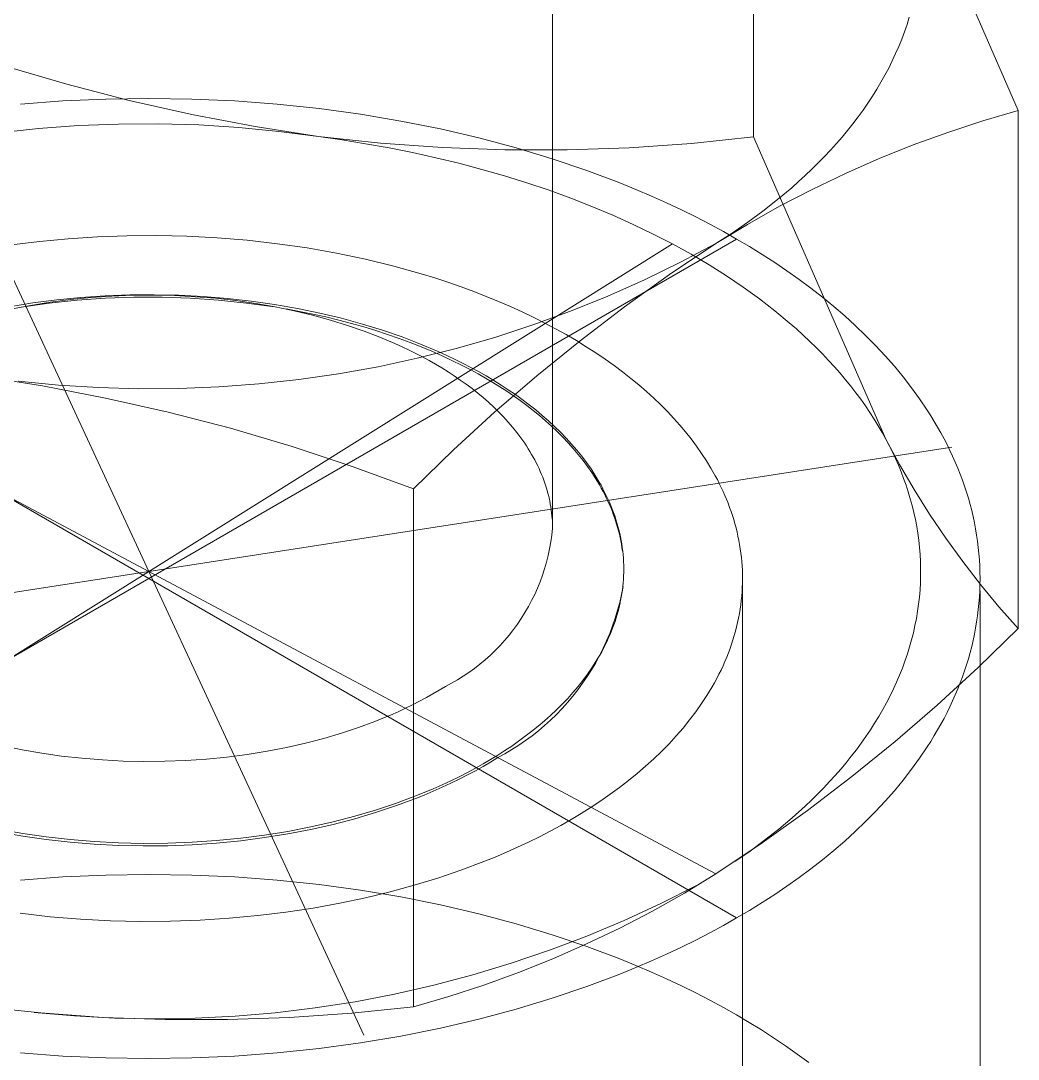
# Model space of a CAD drawing. Header units: inches. Extents: x -4 to 200, y 0 to 129.
# Drawn here: x 164.846 to 165.141, y 93.4276 to 93.7346 of the extents above; entities that cross this region are included whole.
import ezdxf

# ---------------------------------------------------------------- set-up
doc = ezdxf.new("R2010")
doc.units = ezdxf.units.IN
doc.layers.add('ZANO_R', color=7, linetype='Continuous', lineweight=0)

msp = doc.modelspace()

# ---------------------------------------------------------------- linework, layer by layer
at = {"layer": 'ZANO_R'}
for p, q in [((165.00322, 93.87498), (165.00322, 93.58458)), ((165.06262, 93.70029), (165.06262, 93.8534)), ((165.14096, 93.70807), (165.10388, 93.79345)), ((165.10807, 93.73353), (165.10732, 93.73137)), ((165.10875, 93.7357), (165.10807, 93.73353)), ((165.10732, 93.73137), (165.10651, 93.72921)), ((165.10651, 93.72921), (165.10564, 93.72706)), ((165.1047, 93.72492), (165.10371, 93.72279)), ((165.10564, 93.72706), (165.1047, 93.72492)), ((164.84137, 93.72125), (164.85961, 93.71587)), ((165.10371, 93.72279), (165.10265, 93.72067)), ((165.10153, 93.71856), (165.10035, 93.71647)), ((165.10265, 93.72067), (165.10153, 93.71856)), ((164.85961, 93.71587), (164.87802, 93.71109)), ((165.10035, 93.71647), (165.09911, 93.71439)), ((165.09782, 93.71232), (165.09646, 93.71027)), ((165.09911, 93.71439), (165.09782, 93.71232)), ((164.94744, 93.43469), (164.82017, 93.70892)), ((164.85841, 93.71093), (164.84584, 93.70999)), ((164.87108, 93.7115), (164.85841, 93.71093)), ((164.8838, 93.71169), (164.87108, 93.7115)), ((164.87802, 93.71109), (164.89657, 93.70691)), ((164.89652, 93.7115), (164.8838, 93.71169)), ((164.90919, 93.71093), (164.89652, 93.7115)), ((164.92176, 93.70999), (164.90919, 93.71093)), ((164.93418, 93.70868), (164.92176, 93.70999)), ((165.09646, 93.71027), (165.09505, 93.70823)), ((164.89657, 93.70691), (164.91525, 93.70334)), ((164.9464, 93.70701), (164.93418, 93.70868)), ((164.95838, 93.705), (164.9464, 93.70701)), ((165.09359, 93.70621), (165.09206, 93.70421)), ((165.09505, 93.70823), (165.09359, 93.70621)), ((165.13051, 93.70503), (165.14096, 93.70807)), ((165.14096, 93.55496), (165.14096, 93.70807)), ((164.83941, 93.70146), (164.85121, 93.70275)), ((164.85121, 93.70275), (164.86304, 93.70364)), ((164.86304, 93.70364), (164.8749, 93.70411)), ((164.8749, 93.70411), (164.88676, 93.70418)), ((164.88676, 93.70418), (164.89862, 93.70384)), ((164.89862, 93.70384), (164.91047, 93.7031)), ((164.91047, 93.7031), (164.92228, 93.70194)), ((164.91525, 93.70334), (164.93404, 93.70038)), ((164.97008, 93.70266), (164.95838, 93.705)), ((164.98145, 93.70001), (164.97008, 93.70266)), ((165.09206, 93.70421), (165.09048, 93.70222)), ((165.12015, 93.70165), (165.13051, 93.70503)), ((164.92228, 93.70194), (164.93404, 93.70038)), ((164.93404, 93.70038), (164.95235, 93.69845)), ((164.93404, 93.70038), (164.941, 93.69941)), ((164.99247, 93.69707), (164.98145, 93.70001)), ((165.04431, 93.69838), (165.06262, 93.70029)), ((165.06262, 93.70029), (165.10179, 93.61098)), ((165.08885, 93.70026), (165.08717, 93.69831)), ((165.09048, 93.70222), (165.08885, 93.70026)), ((165.10992, 93.69793), (165.12015, 93.70165)), ((164.941, 93.69941), (164.94796, 93.6983)), ((164.94796, 93.6983), (164.95491, 93.69706)), ((164.95235, 93.69845), (164.97072, 93.69715)), ((164.95491, 93.69706), (164.96183, 93.69568)), ((164.97072, 93.69715), (164.98912, 93.6965)), ((164.98912, 93.6965), (165.00753, 93.69648)), ((165.00311, 93.69386), (164.99247, 93.69707)), ((165.00753, 93.69648), (165.02594, 93.69711)), ((165.02594, 93.69711), (165.04431, 93.69838)), ((165.08717, 93.69831), (165.08543, 93.69639)), ((165.09981, 93.69388), (165.10992, 93.69793)), ((164.96183, 93.69568), (164.96872, 93.69416)), ((164.96872, 93.69416), (164.97556, 93.6925)), ((165.01333, 93.69039), (165.00311, 93.69386)), ((165.08364, 93.69448), (165.08181, 93.6926)), ((165.08543, 93.69639), (165.08364, 93.69448)), ((165.08984, 93.68951), (165.09981, 93.69388)), ((164.97556, 93.6925), (164.98234, 93.69071)), ((164.98234, 93.69071), (164.98904, 93.68877)), ((165.02312, 93.6867), (165.01333, 93.69039)), ((165.07992, 93.69074), (165.07799, 93.6889)), ((165.08181, 93.6926), (165.07992, 93.69074)), ((164.98904, 93.68877), (164.99567, 93.68671)), ((165.07799, 93.6889), (165.07601, 93.68708)), ((165.08002, 93.6848), (165.08984, 93.68951)), ((164.99567, 93.68671), (165.00219, 93.68451)), ((165.00219, 93.68451), (165.00861, 93.68218)), ((165.02784, 93.68478), (165.02312, 93.6867)), ((165.03246, 93.68281), (165.02784, 93.68478)), ((165.07399, 93.68529), (165.06981, 93.68179)), ((165.07036, 93.67978), (165.08002, 93.6848)), ((165.07601, 93.68708), (165.07399, 93.68529)), ((165.00861, 93.68218), (165.0149, 93.67971)), ((165.03695, 93.68079), (165.03246, 93.68281)), ((165.06981, 93.68179), (165.06547, 93.67838)), ((165.0149, 93.67971), (165.02107, 93.67713)), ((165.04133, 93.67873), (165.03695, 93.68079)), ((165.04559, 93.67663), (165.04133, 93.67873)), ((165.06087, 93.67445), (165.07036, 93.67978)), ((165.06547, 93.67838), (165.06097, 93.67508)), ((165.02107, 93.67713), (165.02709, 93.67442)), ((165.04973, 93.67449), (165.04559, 93.67663)), ((165.06097, 93.67508), (165.05633, 93.67189)), ((165.02709, 93.67442), (165.03296, 93.67159)), ((165.05375, 93.67232), (165.04973, 93.67449)), ((165.05155, 93.6688), (165.06087, 93.67445)), ((165.05633, 93.67189), (165.05155, 93.6688)), ((165.05765, 93.67011), (165.05375, 93.67232)), ((164.70995, 93.46937), (165.05765, 93.67011)), ((164.70995, 93.67011), (165.05765, 93.46937)), ((164.84324, 93.66839), (164.85152, 93.66941)), ((164.85152, 93.66941), (164.85999, 93.6702)), ((164.85999, 93.6702), (164.86861, 93.67075)), ((164.86861, 93.67075), (164.87735, 93.67106)), ((164.87735, 93.67106), (164.88619, 93.67112)), ((164.88619, 93.67112), (164.89509, 93.67092)), ((164.89509, 93.67092), (164.90403, 93.67046)), ((164.90403, 93.67046), (164.91296, 93.66973)), ((164.91296, 93.66973), (164.92184, 93.66873)), ((165.03296, 93.67159), (165.03866, 93.66866)), ((165.03787, 93.65962), (165.05155, 93.6688)), ((165.05155, 93.6688), (165.04107, 93.66325)), ((165.06147, 93.66786), (165.05765, 93.67011)), ((164.72894, 93.47495), (165.03866, 93.66866)), ((164.92184, 93.66873), (164.93065, 93.66746)), ((164.93065, 93.66746), (164.93935, 93.66593)), ((164.93935, 93.66593), (164.94789, 93.66414)), ((165.03866, 93.66866), (165.04419, 93.66561)), ((165.06523, 93.66554), (165.06147, 93.66786)), ((164.94789, 93.66414), (164.95625, 93.6621)), ((165.04107, 93.66325), (165.0304, 93.65805)), ((165.04419, 93.66561), (165.04954, 93.66246)), ((165.06893, 93.66315), (165.06523, 93.66554)), ((165.07257, 93.66069), (165.06893, 93.66315)), ((165.05155, 93.4824), (164.71605, 93.66121)), ((164.95625, 93.6621), (164.9644, 93.65982)), ((164.9644, 93.65982), (164.96839, 93.6586)), ((165.02447, 93.65003), (165.03787, 93.65962)), ((165.04954, 93.66246), (165.0547, 93.65921)), ((165.07614, 93.65816), (165.07257, 93.66069)), ((164.96839, 93.6586), (164.97231, 93.65732)), ((164.97231, 93.65732), (164.97616, 93.65598)), ((165.0304, 93.65805), (165.01956, 93.65323)), ((165.0547, 93.65921), (165.05965, 93.65586)), ((165.07964, 93.65557), (165.07614, 93.65816)), ((164.87819, 93.65358), (164.87094, 93.65331)), ((164.87903, 93.65347), (164.87287, 93.65324)), ((164.88546, 93.65364), (164.87819, 93.65358)), ((164.88521, 93.65352), (164.87903, 93.65347)), ((164.89138, 93.65339), (164.88521, 93.65352)), ((164.89272, 93.65348), (164.88546, 93.65364)), ((164.89993, 93.65311), (164.89272, 93.65348)), ((164.97616, 93.65598), (164.97993, 93.65459)), ((164.97993, 93.65459), (164.98364, 93.65315)), ((165.05965, 93.65586), (165.0644, 93.65244)), ((165.08305, 93.6529), (165.07964, 93.65557)), ((164.84955, 93.6512), (164.84263, 93.65009)), ((164.84881, 93.6505), (164.84306, 93.64939)), ((164.85435, 93.65111), (164.84607, 93.64994)), ((164.85468, 93.65145), (164.84881, 93.6505)), ((164.85658, 93.65211), (164.84955, 93.6512)), ((164.86267, 93.65199), (164.85435, 93.65111)), ((164.86067, 93.65222), (164.85468, 93.65145)), ((164.86372, 93.65281), (164.85658, 93.65211)), ((164.86674, 93.65282), (164.86067, 93.65222)), ((164.87101, 93.65258), (164.86267, 93.65199)), ((164.87094, 93.65331), (164.86372, 93.65281)), ((164.87287, 93.65324), (164.86674, 93.65282)), ((164.87937, 93.65288), (164.87101, 93.65258)), ((164.88774, 93.65289), (164.87937, 93.65288)), ((164.89609, 93.6526), (164.88774, 93.65289)), ((164.89751, 93.65307), (164.89138, 93.65339)), ((164.90444, 93.65203), (164.89609, 93.6526)), ((164.90359, 93.65258), (164.89751, 93.65307)), ((164.90708, 93.65253), (164.89993, 93.65311)), ((164.90957, 93.6519), (164.90359, 93.65258)), ((164.91276, 93.65117), (164.90444, 93.65203)), ((164.91412, 93.65174), (164.90708, 93.65253)), ((164.91545, 93.65106), (164.90957, 93.6519)), ((164.92104, 93.65002), (164.91276, 93.65117)), ((164.92104, 93.65075), (164.91412, 93.65174)), ((164.92121, 93.65006), (164.91545, 93.65106)), ((164.92781, 93.64956), (164.92104, 93.65075)), ((164.98364, 93.65315), (164.98727, 93.65167)), ((164.98727, 93.65167), (164.99081, 93.65014)), ((165.01956, 93.65323), (165.00856, 93.64878)), ((165.0644, 93.65244), (165.06894, 93.64893)), ((165.08639, 93.65017), (165.08305, 93.6529)), ((164.92682, 93.6489), (164.92121, 93.65006)), ((164.92844, 93.64872), (164.92444, 93.64945)), ((164.93227, 93.6476), (164.92682, 93.6489)), ((164.93441, 93.6482), (164.92781, 93.64956)), ((164.93237, 93.64792), (164.92844, 93.64872)), ((164.93753, 93.64615), (164.93227, 93.6476)), ((164.93623, 93.64706), (164.93237, 93.64792)), ((164.94082, 93.64667), (164.93441, 93.6482)), ((164.99081, 93.65014), (164.99428, 93.64856)), ((164.99428, 93.64856), (164.99766, 93.64694)), ((165.00856, 93.64878), (164.99741, 93.64472)), ((165.01136, 93.64003), (165.02447, 93.65003)), ((165.06894, 93.64893), (165.07326, 93.64535)), ((165.08963, 93.64738), (165.08639, 93.65017)), ((165.09278, 93.64452), (165.08963, 93.64738)), ((164.94003, 93.64614), (164.93623, 93.64706)), ((164.94261, 93.64459), (164.93753, 93.64615)), ((164.94375, 93.64516), (164.94003, 93.64614)), ((164.94702, 93.64497), (164.94082, 93.64667)), ((164.94749, 93.64291), (164.94261, 93.64459)), ((164.9474, 93.64413), (164.94375, 93.64516)), ((164.95299, 93.64313), (164.94702, 93.64497)), ((164.99741, 93.64472), (164.98613, 93.64104)), ((164.99766, 93.64694), (165.00095, 93.64528)), ((165.00095, 93.64528), (165.00415, 93.64358)), ((165.07326, 93.64535), (165.07534, 93.64354)), ((165.09583, 93.6416), (165.09278, 93.64452)), ((164.95096, 93.64305), (164.9474, 93.64413)), ((164.95215, 93.64112), (164.94749, 93.64291)), ((164.95445, 93.64192), (164.95096, 93.64305)), ((164.95873, 93.64115), (164.95299, 93.64313)), ((164.95785, 93.64074), (164.95445, 93.64192)), ((164.96421, 93.63905), (164.95873, 93.64115)), ((165.00415, 93.64358), (165.00726, 93.64185)), ((165.00726, 93.64185), (165.01028, 93.64008)), ((165.07534, 93.64354), (165.07736, 93.64171)), ((165.07736, 93.64171), (165.07932, 93.63986)), ((165.09878, 93.63862), (165.09583, 93.6416)), ((164.95659, 93.63924), (164.95215, 93.64112)), ((164.95873, 93.63827), (164.95659, 93.63924)), ((164.96116, 93.63952), (164.95785, 93.64074)), ((164.96081, 93.63728), (164.95873, 93.63827)), ((164.96438, 93.63825), (164.96116, 93.63952)), ((164.96944, 93.63684), (164.96421, 93.63905)), ((164.96751, 93.63695), (164.96438, 93.63825)), ((164.98613, 93.64104), (164.97473, 93.63775)), ((164.99857, 93.62965), (165.01136, 93.64003)), ((165.01028, 93.64008), (165.01321, 93.63828)), ((165.01321, 93.63828), (165.01604, 93.63646)), ((165.07932, 93.63986), (165.08123, 93.638)), ((165.10162, 93.63558), (165.09878, 93.63862)), ((164.96284, 93.63627), (164.96081, 93.63728)), ((164.96481, 93.63524), (164.96284, 93.63627)), ((164.97473, 93.63775), (164.96322, 93.63485)), ((164.96673, 93.63419), (164.96481, 93.63524)), ((164.97055, 93.63561), (164.96751, 93.63695)), ((164.97195, 93.63569), (164.96944, 93.63684)), ((164.97349, 93.63424), (164.97055, 93.63561)), ((164.9744, 93.63453), (164.97195, 93.63569)), ((165.01604, 93.63646), (165.01878, 93.6346)), ((165.08123, 93.638), (165.08308, 93.63613)), ((165.08308, 93.63613), (165.08487, 93.63424)), ((165.10435, 93.63248), (165.10162, 93.63558)), ((164.95162, 93.63235), (164.93994, 93.63025)), ((164.96322, 93.63485), (164.95162, 93.63235)), ((164.96864, 93.63311), (164.96673, 93.63419)), ((164.97051, 93.63199), (164.96864, 93.63311)), ((164.97236, 93.63083), (164.97051, 93.63199)), ((164.97634, 93.63284), (164.97349, 93.63424)), ((164.97679, 93.63334), (164.9744, 93.63453)), ((164.9791, 93.6314), (164.97634, 93.63284)), ((164.9791, 93.63213), (164.97679, 93.63334)), ((164.98137, 93.6309), (164.9791, 93.63213)), ((165.01878, 93.6346), (165.02142, 93.63273)), ((165.02142, 93.63273), (165.02397, 93.63083)), ((165.08487, 93.63424), (165.0866, 93.63235)), ((165.0866, 93.63235), (165.08827, 93.63044)), ((165.10696, 93.62933), (165.10435, 93.63248)), ((164.83356, 93.62963), (164.85235, 93.62668)), ((164.93994, 93.63025), (164.92819, 93.62856)), ((164.97418, 93.62965), (164.97236, 93.63083)), ((164.97596, 93.62843), (164.97418, 93.62965)), ((164.98127, 93.63022), (164.9791, 93.6314)), ((164.98342, 93.629), (164.98127, 93.63022)), ((164.98361, 93.62962), (164.98137, 93.6309)), ((164.98554, 93.62774), (164.98342, 93.629)), ((164.98582, 93.6283), (164.98361, 93.62962)), ((164.98609, 93.61888), (164.99857, 93.62965)), ((165.02397, 93.63083), (165.02642, 93.6289)), ((165.02642, 93.6289), (165.02877, 93.62697)), ((165.08827, 93.63044), (165.08989, 93.62852)), ((165.10944, 93.62612), (165.10696, 93.62933)), ((164.85714, 93.62692), (164.84533, 93.62807)), ((164.85235, 93.62668), (164.87103, 93.62311)), ((164.86898, 93.62617), (164.85714, 93.62692)), ((164.88084, 93.62583), (164.86898, 93.62617)), ((164.89271, 93.6259), (164.88084, 93.62583)), ((164.90456, 93.62638), (164.89271, 93.6259)), ((164.9164, 93.62727), (164.90456, 93.62638)), ((164.92819, 93.62856), (164.9164, 93.62727)), ((164.97771, 93.62717), (164.97596, 93.62843)), ((164.97942, 93.62589), (164.97771, 93.62717)), ((164.98109, 93.62457), (164.97942, 93.62589)), ((164.98763, 93.62645), (164.98554, 93.62774)), ((164.98799, 93.62695), (164.98582, 93.6283)), ((164.98968, 93.62512), (164.98763, 93.62645)), ((164.99013, 93.62555), (164.98799, 93.62695)), ((165.02877, 93.62697), (165.03103, 93.62501)), ((165.08989, 93.62852), (165.09145, 93.6266)), ((165.09145, 93.6266), (165.09294, 93.62466)), ((165.1118, 93.62286), (165.10944, 93.62612)), ((164.87103, 93.62311), (164.88959, 93.61893)), ((164.98271, 93.62321), (164.98109, 93.62457)), ((164.98429, 93.62183), (164.98271, 93.62321)), ((164.9917, 93.62375), (164.98968, 93.62512)), ((164.99223, 93.62412), (164.99013, 93.62555)), ((164.99368, 93.62235), (164.9917, 93.62375)), ((164.99428, 93.62264), (164.99223, 93.62412)), ((165.03103, 93.62501), (165.03319, 93.62305)), ((165.03319, 93.62305), (165.03526, 93.62107)), ((165.09294, 93.62466), (165.09438, 93.62272)), ((165.09438, 93.62272), (165.09576, 93.62077)), ((165.11403, 93.61955), (165.1118, 93.62286)), ((164.98582, 93.62042), (164.98429, 93.62183)), ((164.9873, 93.61897), (164.98582, 93.62042)), ((164.99562, 93.62091), (164.99368, 93.62235)), ((164.99629, 93.62113), (164.99428, 93.62264)), ((164.99752, 93.61944), (164.99562, 93.62091)), ((164.99826, 93.61957), (164.99629, 93.62113)), ((165.03526, 93.62107), (165.03723, 93.61908)), ((165.09576, 93.62077), (165.09709, 93.61882)), ((164.88959, 93.61893), (164.90799, 93.61415)), ((164.97395, 93.60774), (164.98609, 93.61888)), ((164.98873, 93.6175), (164.9873, 93.61897)), ((164.9901, 93.616), (164.98873, 93.6175)), ((164.99937, 93.61793), (164.99752, 93.61944)), ((165.00017, 93.61798), (164.99826, 93.61957)), ((165.00118, 93.61638), (164.99937, 93.61793)), ((165.00203, 93.61636), (165.00017, 93.61798)), ((165.03723, 93.61908), (165.0391, 93.61708)), ((165.0391, 93.61708), (165.04088, 93.61508)), ((165.09709, 93.61882), (165.09835, 93.61687)), ((165.09835, 93.61687), (165.09955, 93.6149)), ((165.1151, 93.61788), (165.11403, 93.61955)), ((165.11613, 93.6162), (165.1151, 93.61788)), ((164.90799, 93.61415), (164.92624, 93.60877)), ((164.99142, 93.61447), (164.9901, 93.616)), ((164.99267, 93.61291), (164.99142, 93.61447)), ((165.00293, 93.61481), (165.00118, 93.61638)), ((165.00383, 93.61469), (165.00203, 93.61636)), ((165.00463, 93.6132), (165.00293, 93.61481)), ((165.00557, 93.61299), (165.00383, 93.61469)), ((165.04088, 93.61508), (165.04259, 93.61306)), ((165.09955, 93.6149), (165.1007, 93.61294)), ((165.11712, 93.6145), (165.11613, 93.6162)), ((165.11808, 93.6128), (165.11712, 93.6145)), ((164.99387, 93.61133), (164.99267, 93.61291)), ((164.99499, 93.60973), (164.99387, 93.61133)), ((165.00627, 93.61155), (165.00463, 93.6132)), ((165.00725, 93.61126), (165.00557, 93.61299)), ((165.00785, 93.60988), (165.00627, 93.61155)), ((165.00886, 93.60949), (165.00725, 93.61126)), ((165.04259, 93.61306), (165.04423, 93.61099)), ((165.04423, 93.61099), (165.0458, 93.60889)), ((165.1007, 93.61294), (165.10179, 93.61098)), ((165.10179, 93.61098), (165.10585, 93.60343)), ((165.10179, 93.61098), (165.10279, 93.60907)), ((165.11901, 93.61108), (165.11808, 93.6128)), ((165.1199, 93.60936), (165.11901, 93.61108)), ((164.64631, 93.53506), (165.12129, 93.60854)), ((164.92624, 93.60877), (164.94429, 93.6028)), ((164.96214, 93.59624), (164.97395, 93.60774)), ((164.99553, 93.60892), (164.99499, 93.60973)), ((164.99606, 93.6081), (164.99553, 93.60892)), ((164.99656, 93.60728), (164.99606, 93.6081)), ((165.00938, 93.60818), (165.00785, 93.60988)), ((165.01041, 93.6077), (165.00886, 93.60949)), ((165.01084, 93.60645), (165.00938, 93.60818)), ((165.01188, 93.60587), (165.01041, 93.6077)), ((165.0458, 93.60889), (165.0473, 93.60675)), ((165.10279, 93.60907), (165.10374, 93.60716)), ((165.12075, 93.60763), (165.1199, 93.60936)), ((165.12156, 93.60588), (165.12075, 93.60763)), ((164.99705, 93.60645), (164.99656, 93.60728)), ((164.99753, 93.60562), (164.99705, 93.60645)), ((164.99798, 93.60478), (164.99753, 93.60562)), ((164.99842, 93.60394), (164.99798, 93.60478)), ((165.01224, 93.60468), (165.01084, 93.60645)), ((165.01329, 93.60401), (165.01188, 93.60587)), ((165.01356, 93.6029), (165.01224, 93.60468)), ((165.0473, 93.60675), (165.04873, 93.60457)), ((165.04873, 93.60457), (165.05009, 93.60235)), ((165.10374, 93.60716), (165.10465, 93.60522)), ((165.10465, 93.60522), (165.1055, 93.60327)), ((165.12234, 93.60413), (165.12156, 93.60588)), ((164.94429, 93.6028), (164.96214, 93.59624)), ((164.99884, 93.6031), (164.99842, 93.60394)), ((164.99924, 93.60225), (164.99884, 93.6031)), ((164.99962, 93.60139), (164.99924, 93.60225)), ((164.99998, 93.60053), (164.99962, 93.60139)), ((165.01462, 93.60212), (165.01329, 93.60401)), ((165.01482, 93.60108), (165.01356, 93.6029)), ((165.01525, 93.60116), (165.01462, 93.60212)), ((165.05009, 93.60235), (165.05136, 93.6001)), ((165.1055, 93.60327), (165.10631, 93.60131)), ((165.10585, 93.60343), (165.11016, 93.59603)), ((165.10631, 93.60131), (165.10707, 93.59933)), ((165.12308, 93.60237), (165.12234, 93.60413)), ((165.12379, 93.6006), (165.12308, 93.60237)), ((165.00033, 93.59967), (164.99998, 93.60053)), ((165.00065, 93.59881), (165.00033, 93.59967)), ((165.00096, 93.59794), (165.00065, 93.59881)), ((165.01601, 93.59925), (165.01482, 93.60108)), ((165.01587, 93.6002), (165.01525, 93.60116)), ((165.01646, 93.59924), (165.01587, 93.6002)), ((165.01713, 93.59739), (165.01601, 93.59925)), ((165.01704, 93.59826), (165.01646, 93.59924)), ((165.01759, 93.59729), (165.01704, 93.59826)), ((165.05136, 93.6001), (165.05197, 93.59897)), ((165.05197, 93.59897), (165.05255, 93.59782)), ((165.10707, 93.59933), (165.10778, 93.59734)), ((165.12445, 93.59883), (165.12379, 93.6006)), ((165.12508, 93.59704), (165.12445, 93.59883)), ((164.96214, 93.44313), (164.96214, 93.59624)), ((165.00125, 93.59707), (165.00096, 93.59794)), ((165.00152, 93.59619), (165.00125, 93.59707)), ((165.00177, 93.59531), (165.00152, 93.59619)), ((165.002, 93.59443), (165.00177, 93.59531)), ((165.01766, 93.59645), (165.01713, 93.59739)), ((165.01813, 93.5963), (165.01759, 93.59729)), ((165.01817, 93.5955), (165.01766, 93.59645)), ((165.01864, 93.59531), (165.01813, 93.5963)), ((165.01866, 93.59455), (165.01817, 93.5955)), ((165.01914, 93.59432), (165.01864, 93.59531)), ((165.05255, 93.59782), (165.05311, 93.59667)), ((165.05311, 93.59667), (165.05366, 93.5955)), ((165.05366, 93.5955), (165.05417, 93.59433)), ((165.10778, 93.59734), (165.10844, 93.59534)), ((165.10844, 93.59534), (165.10904, 93.59333)), ((165.11016, 93.59603), (165.11472, 93.58877)), ((165.12566, 93.59525), (165.12508, 93.59704)), ((165.12621, 93.59346), (165.12566, 93.59525)), ((165.00221, 93.59355), (165.002, 93.59443)), ((165.0024, 93.59267), (165.00221, 93.59355)), ((165.00257, 93.59178), (165.0024, 93.59267)), ((165.01913, 93.5936), (165.01866, 93.59455)), ((165.01958, 93.59264), (165.01913, 93.5936)), ((165.01961, 93.59332), (165.01914, 93.59432)), ((165.02001, 93.59168), (165.01958, 93.59264)), ((165.02006, 93.59231), (165.01961, 93.59332)), ((165.02048, 93.5913), (165.02006, 93.59231)), ((165.05417, 93.59433), (165.05467, 93.59316)), ((165.05467, 93.59316), (165.05515, 93.59197)), ((165.10904, 93.59333), (165.10959, 93.5913)), ((165.12672, 93.59166), (165.12621, 93.59346)), ((165.00272, 93.59089), (165.00257, 93.59178)), ((165.00285, 93.59001), (165.00272, 93.59089)), ((165.00296, 93.58912), (165.00285, 93.59001)), ((165.00305, 93.58823), (165.00296, 93.58912)), ((165.02043, 93.59071), (165.02001, 93.59168)), ((165.02082, 93.58974), (165.02043, 93.59071)), ((165.02089, 93.59029), (165.02048, 93.5913)), ((165.02119, 93.58877), (165.02082, 93.58974)), ((165.02127, 93.58927), (165.02089, 93.59029)), ((165.02163, 93.58825), (165.02127, 93.58927)), ((165.05515, 93.59197), (165.0556, 93.59078)), ((165.0556, 93.59078), (165.05602, 93.58958)), ((165.05602, 93.58958), (165.05643, 93.58838)), ((165.10959, 93.5913), (165.11009, 93.58927)), ((165.11009, 93.58927), (165.11054, 93.58722)), ((165.12719, 93.58985), (165.12672, 93.59166)), ((165.12762, 93.58804), (165.12719, 93.58985)), ((165.00313, 93.58733), (165.00305, 93.58823)), ((165.02154, 93.58779), (165.02119, 93.58877)), ((165.02187, 93.58681), (165.02154, 93.58779)), ((165.02197, 93.58722), (165.02163, 93.58825)), ((165.02218, 93.58582), (165.02187, 93.58681)), ((165.02229, 93.58619), (165.02197, 93.58722)), ((165.02258, 93.58516), (165.02229, 93.58619)), ((165.05643, 93.58838), (165.05681, 93.58716)), ((165.05681, 93.58716), (165.05716, 93.58594)), ((165.05716, 93.58594), (165.05749, 93.58472)), ((165.11054, 93.58722), (165.11093, 93.58516)), ((165.11472, 93.58877), (165.11951, 93.58166)), ((165.128, 93.58622), (165.12762, 93.58804)), ((165.12835, 93.5844), (165.128, 93.58622)), ((165.00301, 93.58256), (165.00322, 93.58458)), ((165.02247, 93.58483), (165.02218, 93.58582)), ((165.02274, 93.58384), (165.02247, 93.58483)), ((165.02285, 93.58412), (165.02258, 93.58516)), ((165.02299, 93.58285), (165.02274, 93.58384)), ((165.0231, 93.58309), (165.02285, 93.58412)), ((165.02321, 93.58186), (165.02299, 93.58285)), ((165.02333, 93.58205), (165.0231, 93.58309)), ((165.05749, 93.58472), (165.0578, 93.58349)), ((165.0578, 93.58349), (165.05808, 93.58225)), ((165.11093, 93.58516), (165.11127, 93.5831)), ((165.11127, 93.5831), (165.11155, 93.58103)), ((165.12866, 93.58258), (165.12835, 93.5844)), ((165.00236, 93.57854), (165.00272, 93.58055)), ((165.00272, 93.58055), (165.00301, 93.58256)), ((165.02342, 93.58086), (165.02321, 93.58186)), ((165.02353, 93.581), (165.02333, 93.58205)), ((165.0236, 93.57986), (165.02342, 93.58086)), ((165.02371, 93.57996), (165.02353, 93.581)), ((165.02376, 93.57886), (165.0236, 93.57986)), ((165.02386, 93.57891), (165.02371, 93.57996)), ((165.05808, 93.58225), (165.05833, 93.58101)), ((165.05833, 93.58101), (165.05856, 93.57977)), ((165.05856, 93.57977), (165.05876, 93.57851)), ((165.11155, 93.58103), (165.11177, 93.57895)), ((165.11951, 93.58166), (165.12454, 93.57473)), ((165.12893, 93.58075), (165.12866, 93.58258)), ((165.12915, 93.57892), (165.12893, 93.58075)), ((165.00193, 93.57656), (165.00236, 93.57854)), ((165.0239, 93.57786), (165.02376, 93.57886)), ((165.02399, 93.57787), (165.02386, 93.57891)), ((165.0241, 93.57682), (165.02399, 93.57787)), ((165.02418, 93.57577), (165.0241, 93.57682)), ((165.05876, 93.57851), (165.05894, 93.57726)), ((165.05894, 93.57726), (165.05908, 93.576)), ((165.11177, 93.57895), (165.11194, 93.57686)), ((165.11194, 93.57686), (165.11205, 93.57477)), ((165.12934, 93.57708), (165.12915, 93.57892)), ((165.12948, 93.57525), (165.12934, 93.57708)), ((165.00087, 93.57263), (165.00144, 93.57458)), ((165.00144, 93.57458), (165.00193, 93.57656)), ((165.02424, 93.57472), (165.02418, 93.57577)), ((165.02428, 93.57367), (165.02424, 93.57472)), ((165.0243, 93.57262), (165.02428, 93.57367)), ((165.05908, 93.576), (165.05921, 93.57473)), ((165.05921, 93.57473), (165.0593, 93.57346)), ((165.11205, 93.57477), (165.1121, 93.57267)), ((165.12454, 93.57473), (165.12979, 93.56796)), ((165.12958, 93.57341), (165.12948, 93.57525)), ((164.99954, 93.56879), (165.00024, 93.5707)), ((165.00024, 93.5707), (165.00087, 93.57263)), ((165.02425, 93.57052), (165.02429, 93.57157)), ((165.02429, 93.57157), (165.0243, 93.57262)), ((165.0593, 93.57346), (165.05937, 93.57219)), ((165.05937, 93.57219), (165.05941, 93.57092)), ((165.05941, 93.57092), (165.05942, 93.56964)), ((165.11209, 93.57057), (165.11203, 93.56847)), ((165.1121, 93.57267), (165.11209, 93.57057)), ((165.12965, 93.57158), (165.12958, 93.57341)), ((165.12967, 93.56974), (165.12965, 93.57158)), ((164.99878, 93.56691), (164.99954, 93.56879)), ((165.02401, 93.56738), (165.02412, 93.56843)), ((165.02412, 93.56843), (165.0242, 93.56948)), ((165.0242, 93.56948), (165.02425, 93.57052)), ((165.0594, 93.56836), (165.05936, 93.56708)), ((165.05942, 93.56964), (165.0594, 93.56836)), ((165.05942, 93.56836), (165.05942, 90.12835)), ((165.11203, 93.56847), (165.11191, 93.56637)), ((165.12958, 93.56607), (165.12965, 93.5679)), ((165.12965, 93.5679), (165.12967, 93.56974)), ((165.12979, 93.56796), (165.13527, 93.56137)), ((164.99705, 93.56322), (164.99795, 93.56505)), ((164.99795, 93.56505), (164.99878, 93.56691)), ((165.02309, 93.56267), (165.02363, 93.56502)), ((165.02356, 93.56426), (165.02374, 93.5653)), ((165.02363, 93.56502), (165.02409, 93.56738)), ((165.02374, 93.5653), (165.02389, 93.56634)), ((165.02389, 93.56634), (165.02401, 93.56738)), ((165.05919, 93.56451), (165.05906, 93.56322)), ((165.05929, 93.56579), (165.05919, 93.56451)), ((165.05936, 93.56708), (165.05929, 93.56579)), ((165.11191, 93.56637), (165.11173, 93.56426)), ((165.12948, 93.56423), (165.12958, 93.56607)), ((165.12967, 93.56607), (165.12967, 93.34031)), ((164.99508, 93.55967), (164.9961, 93.56143)), ((164.9961, 93.56143), (164.99705, 93.56322)), ((165.02247, 93.56035), (165.02309, 93.56267)), ((165.02291, 93.56115), (165.02315, 93.56218)), ((165.02315, 93.56218), (165.02337, 93.56322)), ((165.02337, 93.56322), (165.02356, 93.56426)), ((165.0589, 93.56193), (165.05871, 93.56064)), ((165.05906, 93.56322), (165.0589, 93.56193)), ((165.11149, 93.56215), (165.11119, 93.56004)), ((165.11173, 93.56426), (165.11149, 93.56215)), ((165.12915, 93.56056), (165.12934, 93.5624)), ((165.12934, 93.5624), (165.12948, 93.56423)), ((165.13527, 93.56137), (165.14096, 93.55496)), ((164.99399, 93.55795), (164.99508, 93.55967)), ((165.02177, 93.55805), (165.02247, 93.56035)), ((165.02205, 93.55807), (165.02235, 93.55909)), ((165.02235, 93.55909), (165.02264, 93.56012)), ((165.02264, 93.56012), (165.02291, 93.56115)), ((165.0585, 93.55935), (165.05825, 93.55806)), ((165.05871, 93.56064), (165.0585, 93.55935)), ((165.11119, 93.56004), (165.11084, 93.55793)), ((165.12866, 93.5569), (165.12893, 93.55873)), ((165.12893, 93.55873), (165.12915, 93.56056)), ((164.99166, 93.55462), (164.99285, 93.55627)), ((164.99285, 93.55627), (164.99399, 93.55795)), ((165.02014, 93.55352), (165.02099, 93.55577)), ((165.02099, 93.55577), (165.02177, 93.55805)), ((165.02099, 93.55503), (165.02136, 93.55604)), ((165.02136, 93.55604), (165.02171, 93.55705)), ((165.02171, 93.55705), (165.02205, 93.55807)), ((165.05767, 93.55548), (165.05734, 93.5542)), ((165.05798, 93.55677), (165.05767, 93.55548)), ((165.05825, 93.55806), (165.05798, 93.55677)), ((165.11042, 93.55583), (165.10995, 93.55372)), ((165.11084, 93.55793), (165.11042, 93.55583)), ((165.12835, 93.55508), (165.12866, 93.5569)), ((164.98909, 93.55147), (164.9904, 93.55302)), ((164.9904, 93.55302), (164.99166, 93.55462)), ((165.01922, 93.5513), (165.02014, 93.55352)), ((165.01973, 93.55202), (165.02017, 93.55302)), ((165.02017, 93.55302), (165.02059, 93.55402)), ((165.02059, 93.55402), (165.02099, 93.55503)), ((165.05698, 93.55291), (165.05659, 93.55162)), ((165.05734, 93.5542), (165.05698, 93.55291)), ((165.10995, 93.55372), (165.10941, 93.55162)), ((165.12762, 93.55144), (165.128, 93.55326)), ((165.128, 93.55326), (165.12835, 93.55508)), ((165.14096, 93.55496), (165.12916, 93.54346)), ((164.98631, 93.5485), (164.98773, 93.54996)), ((164.98773, 93.54996), (164.98909, 93.55147)), ((165.01714, 93.54696), (165.01821, 93.54911)), ((165.01777, 93.54809), (165.01829, 93.54907)), ((165.01821, 93.54911), (165.01922, 93.5513)), ((165.01829, 93.54907), (165.01879, 93.55005)), ((165.01879, 93.55005), (165.01927, 93.55103)), ((165.01927, 93.55103), (165.01973, 93.55202)), ((165.05573, 93.54906), (165.05525, 93.54778)), ((165.05617, 93.55034), (165.05573, 93.54906)), ((165.05659, 93.55162), (165.05617, 93.55034)), ((165.10882, 93.54953), (165.10817, 93.54744)), ((165.10941, 93.55162), (165.10882, 93.54953)), ((165.12672, 93.54782), (165.12719, 93.54963)), ((165.12719, 93.54963), (165.12762, 93.55144)), ((164.98333, 93.54573), (164.98485, 93.54709)), ((164.98485, 93.54709), (164.98631, 93.5485)), ((165.01599, 93.54485), (165.01714, 93.54696)), ((165.01608, 93.54521), (165.01666, 93.54616)), ((165.01666, 93.54616), (165.01723, 93.54712)), ((165.01723, 93.54712), (165.01777, 93.54809)), ((165.05474, 93.5465), (165.05421, 93.54523)), ((165.05525, 93.54778), (165.05474, 93.5465)), ((165.10817, 93.54744), (165.10746, 93.54535)), ((165.12566, 93.54423), (165.12621, 93.54602)), ((165.12621, 93.54602), (165.12672, 93.54782)), ((164.97852, 93.54199), (164.98017, 93.54318)), ((164.98017, 93.54318), (164.98177, 93.54443)), ((164.98177, 93.54443), (164.98333, 93.54573)), ((165.01357, 93.54145), (165.01486, 93.54331)), ((165.01478, 93.54277), (165.01599, 93.54485)), ((165.01486, 93.54331), (165.01608, 93.54521)), ((165.05365, 93.54396), (165.05306, 93.54269)), ((165.05421, 93.54523), (165.05365, 93.54396)), ((165.10669, 93.54327), (165.10587, 93.5412)), ((165.10746, 93.54535), (165.10669, 93.54327)), ((165.12916, 93.54346), (165.11702, 93.53232)), ((165.12508, 93.54244), (165.12566, 93.54423)), ((164.97511, 93.53978), (164.97683, 93.54085)), ((164.97683, 93.54085), (164.97852, 93.54199)), ((165.01213, 93.53875), (165.01349, 93.54074)), ((165.01221, 93.53961), (165.01357, 93.54145)), ((165.01349, 93.54074), (165.01478, 93.54277)), ((165.05179, 93.54017), (165.05111, 93.53892)), ((165.05244, 93.54143), (165.05179, 93.54017)), ((165.05306, 93.54269), (165.05244, 93.54143)), ((165.10587, 93.5412), (165.10498, 93.53914)), ((165.12379, 93.53888), (165.12445, 93.54065)), ((165.12445, 93.54065), (165.12508, 93.54244)), ((164.96973, 93.5367), (164.97155, 93.53781)), ((164.97155, 93.53781), (164.97335, 93.53876)), ((164.97335, 93.53876), (164.97511, 93.53978)), ((165.00923, 93.53492), (165.01071, 93.53681)), ((165.00927, 93.53604), (165.01077, 93.53781)), ((165.01071, 93.53681), (165.01213, 93.53875)), ((165.01077, 93.53781), (165.01221, 93.53961)), ((165.0504, 93.53767), (165.04967, 93.53643)), ((165.05111, 93.53892), (165.0504, 93.53767)), ((165.10404, 93.53708), (165.10304, 93.53504)), ((165.10498, 93.53914), (165.10404, 93.53708)), ((165.12234, 93.53535), (165.12308, 93.53711)), ((165.12308, 93.53711), (165.12379, 93.53888)), ((164.96392, 93.53345), (164.96591, 93.53452)), ((164.96591, 93.53452), (164.96785, 93.5356)), ((164.96785, 93.5356), (164.96973, 93.5367)), ((165.00608, 93.53259), (165.00771, 93.53429)), ((165.00768, 93.53308), (165.00923, 93.53492)), ((165.00771, 93.53429), (165.00927, 93.53604)), ((165.04812, 93.53396), (165.04731, 93.53274)), ((165.04891, 93.53519), (165.04812, 93.53396)), ((165.04967, 93.53643), (165.04891, 93.53519)), ((165.10304, 93.53504), (165.10199, 93.533)), ((165.12156, 93.5336), (165.12234, 93.53535)), ((164.95757, 93.53036), (164.95975, 93.53137)), ((164.95975, 93.53137), (164.96186, 93.5324)), ((164.96186, 93.5324), (164.96392, 93.53345)), ((165.00265, 93.52928), (165.00439, 93.53091)), ((165.00439, 93.53091), (165.00608, 93.53259)), ((165.0044, 93.52957), (165.00607, 93.5313)), ((165.00607, 93.5313), (165.00768, 93.53308)), ((165.04731, 93.53274), (165.0456, 93.53031)), ((165.10088, 93.53098), (165.09971, 93.52897)), ((165.10199, 93.533), (165.10088, 93.53098)), ((165.11702, 93.53232), (165.10454, 93.52155)), ((165.1199, 93.53012), (165.12075, 93.53185)), ((165.12075, 93.53185), (165.12156, 93.5336)), ((164.95072, 93.52747), (164.95306, 93.52841)), ((164.95306, 93.52841), (164.95534, 93.52938)), ((164.95534, 93.52938), (164.95757, 93.53036)), ((164.99901, 93.52611), (165.00086, 93.52767)), ((165.00086, 93.52767), (165.00265, 93.52928)), ((165.00089, 93.52628), (165.00267, 93.52789)), ((165.00267, 93.52789), (165.0044, 93.52957)), ((165.04378, 93.52791), (165.04186, 93.52554)), ((165.0456, 93.53031), (165.04378, 93.52791)), ((165.09971, 93.52897), (165.09849, 93.52697)), ((165.11808, 93.52668), (165.11901, 93.5284)), ((165.11901, 93.5284), (165.1199, 93.53012)), ((164.94082, 93.524), (164.94587, 93.52568)), ((164.94587, 93.52568), (164.95072, 93.52747)), ((164.99518, 93.52309), (164.99712, 93.52458)), ((164.99712, 93.52458), (164.99901, 93.52611)), ((164.99717, 93.52323), (164.99905, 93.52472)), ((164.99905, 93.52472), (165.00089, 93.52628)), ((165.04186, 93.52554), (165.03983, 93.52321)), ((165.09722, 93.52499), (165.09589, 93.52302)), ((165.09849, 93.52697), (165.09722, 93.52499)), ((165.11613, 93.52328), (165.11712, 93.52498)), ((165.11712, 93.52498), (165.11808, 93.52668)), ((164.93014, 93.52104), (164.93557, 93.52245)), ((164.93557, 93.52245), (164.94082, 93.524)), ((164.99118, 93.52022), (164.9932, 93.52164)), ((164.9932, 93.52164), (164.99518, 93.52309)), ((164.99324, 93.52045), (164.99523, 93.52181)), ((164.99523, 93.52181), (164.99717, 93.52323)), ((165.03983, 93.52321), (165.03771, 93.52091)), ((165.10454, 93.52155), (165.09174, 93.51116)), ((165.09589, 93.52302), (165.09451, 93.52106)), ((165.11403, 93.51993), (165.1151, 93.5216)), ((165.1151, 93.5216), (165.11613, 93.52328)), ((164.84078, 93.52026), (164.84639, 93.5191)), ((164.84639, 93.5191), (164.85215, 93.5181)), ((164.91292, 93.51771), (164.91879, 93.51866)), ((164.91879, 93.51866), (164.92454, 93.51977)), ((164.92454, 93.51977), (164.93014, 93.52104)), ((164.98703, 93.51751), (164.98912, 93.51885)), ((164.98912, 93.51885), (164.99118, 93.52022)), ((164.98914, 93.51793), (164.99122, 93.51916)), ((164.99122, 93.51916), (164.99324, 93.52045)), ((165.03549, 93.51864), (165.03317, 93.51642)), ((165.03771, 93.52091), (165.03549, 93.51864)), ((165.09308, 93.51912), (165.09159, 93.5172)), ((165.09451, 93.52106), (165.09308, 93.51912)), ((165.1118, 93.51662), (165.11403, 93.51993)), ((164.85215, 93.5181), (164.85803, 93.51726)), ((164.85803, 93.51726), (164.86402, 93.51659)), ((164.86402, 93.51659), (164.87009, 93.51609)), ((164.87009, 93.51609), (164.87622, 93.51577)), ((164.87622, 93.51577), (164.88239, 93.51564)), ((164.88239, 93.51564), (164.88857, 93.51569)), ((164.88857, 93.51569), (164.89474, 93.51592)), ((164.89474, 93.51592), (164.90087, 93.51634)), ((164.90087, 93.51634), (164.90694, 93.51694)), ((164.90694, 93.51694), (164.91292, 93.51771)), ((164.98268, 93.51491), (164.98489, 93.5162)), ((164.98268, 93.51418), (164.98489, 93.51547)), ((164.98489, 93.5162), (164.98703, 93.51751)), ((164.98489, 93.51547), (164.98703, 93.51678)), ((164.98703, 93.51678), (164.98914, 93.51793)), ((165.03317, 93.51642), (165.03077, 93.51424)), ((165.09006, 93.51529), (165.08848, 93.51341)), ((165.09159, 93.5172), (165.09006, 93.51529)), ((165.10944, 93.51336), (165.1118, 93.51662)), ((164.97563, 93.51114), (164.97805, 93.51238)), ((164.97805, 93.51238), (164.9804, 93.51363)), ((164.97805, 93.51165), (164.9804, 93.51291)), ((164.9804, 93.51363), (164.98268, 93.51491)), ((164.9804, 93.51291), (164.98268, 93.51418)), ((165.03077, 93.51424), (165.02828, 93.5121)), ((165.08848, 93.51341), (165.08684, 93.51154)), ((165.10696, 93.51015), (165.10944, 93.51336)), ((164.97059, 93.50875), (164.97315, 93.50993)), ((164.97059, 93.50802), (164.97315, 93.5092)), ((164.97315, 93.50993), (164.97563, 93.51114)), ((164.97315, 93.5092), (164.97563, 93.51042)), ((164.97563, 93.51042), (164.97805, 93.51165)), ((165.02571, 93.51001), (165.02305, 93.50796)), ((165.02828, 93.5121), (165.02571, 93.51001)), ((165.09174, 93.51116), (165.07864, 93.50117)), ((165.08516, 93.50969), (165.08344, 93.50785)), ((165.08684, 93.51154), (165.08516, 93.50969)), ((165.10435, 93.507), (165.10696, 93.51015)), ((164.96253, 93.50535), (164.96528, 93.50645)), ((164.96528, 93.50645), (164.96797, 93.50759)), ((164.96528, 93.50572), (164.96797, 93.50686)), ((164.96797, 93.50759), (164.97059, 93.50875)), ((164.96797, 93.50686), (164.97059, 93.50802)), ((165.02305, 93.50796), (165.02032, 93.50596)), ((165.08344, 93.50785), (165.08166, 93.50604)), ((165.10162, 93.5039), (165.10435, 93.507)), ((164.95088, 93.50126), (164.95683, 93.50324)), ((164.95683, 93.50324), (164.96253, 93.50535)), ((164.95683, 93.50251), (164.96253, 93.50462)), ((164.96253, 93.50462), (164.96528, 93.50572)), ((165.01751, 93.50401), (165.01464, 93.50211)), ((165.02032, 93.50596), (165.01751, 93.50401)), ((165.07984, 93.50425), (165.07798, 93.50248)), ((165.08166, 93.50604), (165.07984, 93.50425)), ((165.09878, 93.50086), (165.10162, 93.5039)), ((164.94471, 93.49944), (164.95088, 93.50126)), ((164.94471, 93.49871), (164.95088, 93.50053)), ((164.95088, 93.50053), (164.95683, 93.50251)), ((165.0117, 93.50026), (165.0087, 93.49846)), ((165.01464, 93.50211), (165.0117, 93.50026)), ((165.07864, 93.50117), (165.06524, 93.49158)), ((165.07798, 93.50248), (165.07413, 93.49901)), ((165.09583, 93.49788), (165.09878, 93.50086)), ((164.93173, 93.49628), (164.93832, 93.49777)), ((164.93173, 93.49556), (164.93832, 93.49704)), ((164.93832, 93.49777), (164.94471, 93.49944)), ((164.93832, 93.49704), (164.94471, 93.49871)), ((165.0087, 93.49846), (165.00564, 93.49672)), ((165.07413, 93.49901), (165.07012, 93.49563)), ((165.09278, 93.49496), (165.09583, 93.49788)), ((164.83979, 93.4955), (164.84656, 93.49432)), ((164.83979, 93.49477), (164.84656, 93.49359)), ((164.84656, 93.49432), (164.85348, 93.49333)), ((164.91102, 93.49295), (164.91806, 93.49387)), ((164.91806, 93.49387), (164.92497, 93.49498)), ((164.91806, 93.49314), (164.92497, 93.49425)), ((164.92497, 93.49498), (164.93173, 93.49628)), ((164.92497, 93.49425), (164.93173, 93.49556)), ((165.00252, 93.49503), (164.99936, 93.49339)), ((165.00564, 93.49672), (165.00252, 93.49503)), ((165.07012, 93.49563), (165.06595, 93.49234)), ((165.08963, 93.4921), (165.09278, 93.49496)), ((164.84656, 93.49359), (164.85348, 93.4926)), ((164.85348, 93.49333), (164.86053, 93.49254)), ((164.85348, 93.4926), (164.86053, 93.49181)), ((164.86053, 93.49254), (164.86767, 93.49195)), ((164.86053, 93.49181), (164.86767, 93.49123)), ((164.86767, 93.49195), (164.87488, 93.49158)), ((164.86767, 93.49123), (164.87488, 93.49085)), ((164.87488, 93.49158), (164.88214, 93.49142)), ((164.87488, 93.49085), (164.88214, 93.4907)), ((164.88214, 93.49142), (164.88941, 93.49148)), ((164.88214, 93.4907), (164.88941, 93.49075)), ((164.88941, 93.49148), (164.89667, 93.49176)), ((164.88941, 93.49075), (164.89667, 93.49103)), ((164.89667, 93.49176), (164.90388, 93.49225)), ((164.89667, 93.49103), (164.90388, 93.49152)), ((164.90388, 93.49225), (164.91102, 93.49295)), ((164.90388, 93.49152), (164.91102, 93.49223)), ((164.91102, 93.49223), (164.91806, 93.49314)), ((164.99615, 93.49181), (164.9929, 93.49028)), ((164.99936, 93.49339), (164.99615, 93.49181)), ((165.06524, 93.49158), (165.05155, 93.4824)), ((165.06595, 93.49234), (165.06164, 93.48915)), ((165.08639, 93.48931), (165.08963, 93.4921)), ((164.9896, 93.48881), (164.98628, 93.4874)), ((164.9929, 93.49028), (164.9896, 93.48881)), ((165.06164, 93.48915), (165.05719, 93.48605)), ((165.08305, 93.48658), (165.08639, 93.48931)), ((164.98292, 93.48604), (164.97613, 93.48349)), ((164.98628, 93.4874), (164.98292, 93.48604)), ((165.07964, 93.48391), (165.08305, 93.48658)), ((164.85841, 93.48151), (164.84584, 93.48056)), ((164.87108, 93.48207), (164.85841, 93.48151)), ((164.8838, 93.48226), (164.87108, 93.48207)), ((164.89652, 93.48207), (164.8838, 93.48226)), ((164.90919, 93.48151), (164.89652, 93.48207)), ((164.92176, 93.48056), (164.90919, 93.48151)), ((164.97613, 93.48349), (164.96926, 93.48116)), ((165.05155, 93.4824), (165.04224, 93.47675)), ((165.07614, 93.48132), (165.07964, 93.48391)), ((164.93418, 93.47925), (164.92176, 93.48056)), ((164.9464, 93.47759), (164.93418, 93.47925)), ((164.96233, 93.47905), (164.95525, 93.47712)), ((164.96926, 93.48116), (164.96233, 93.47905)), ((165.04585, 93.47896), (165.03522, 93.47361)), ((165.06893, 93.47633), (165.07257, 93.47879)), ((165.07257, 93.47879), (165.07614, 93.48132)), ((164.95838, 93.47558), (164.9464, 93.47759)), ((164.95525, 93.47712), (164.9479, 93.47534)), ((164.97008, 93.47324), (164.95838, 93.47558)), ((165.04224, 93.47675), (165.03275, 93.47142)), ((165.06523, 93.47394), (165.06893, 93.47633)), ((164.93244, 93.47231), (164.92436, 93.47109)), ((164.94029, 93.47374), (164.93244, 93.47231)), ((164.9479, 93.47534), (164.94029, 93.47374)), ((164.98145, 93.47059), (164.97008, 93.47324)), ((165.03522, 93.47361), (165.0244, 93.46863)), ((165.06147, 93.47162), (165.06523, 93.47394)), ((164.85465, 93.46975), (164.84576, 93.47075)), ((164.86358, 93.46902), (164.85465, 93.46975)), ((164.90762, 93.46928), (164.899, 93.46873)), ((164.91608, 93.47007), (164.90762, 93.46928)), ((164.92436, 93.47109), (164.91608, 93.47007)), ((164.99247, 93.46765), (164.98145, 93.47059)), ((165.03275, 93.47142), (165.02309, 93.4664)), ((165.05375, 93.46716), (165.05765, 93.46937)), ((165.05765, 93.46937), (165.06147, 93.47162)), ((164.87251, 93.46856), (164.86358, 93.46902)), ((164.88141, 93.46836), (164.87251, 93.46856)), ((164.89025, 93.46842), (164.88141, 93.46836)), ((164.899, 93.46873), (164.89025, 93.46842)), ((165.00311, 93.46443), (164.99247, 93.46765)), ((165.02309, 93.4664), (165.01326, 93.46169)), ((165.0244, 93.46863), (165.01342, 93.46403)), ((165.04973, 93.46499), (165.05375, 93.46716)), ((165.01342, 93.46403), (165.00229, 93.45982)), ((165.01333, 93.46097), (165.00311, 93.46443)), ((165.04559, 93.46285), (165.04973, 93.46499)), ((165.01326, 93.46169), (165.00329, 93.45732)), ((165.02312, 93.45728), (165.01333, 93.46097)), ((165.03695, 93.45869), (165.04133, 93.46075)), ((165.04133, 93.46075), (165.04559, 93.46285)), ((165.00229, 93.45982), (164.99102, 93.45599)), ((165.00329, 93.45732), (164.99319, 93.45327)), ((165.02784, 93.45535), (165.02312, 93.45728)), ((165.03246, 93.45667), (165.03695, 93.45869)), ((164.99102, 93.45599), (164.97963, 93.45255)), ((165.02312, 93.45278), (165.02784, 93.4547)), ((165.02784, 93.4547), (165.03246, 93.45667)), ((165.03246, 93.45338), (165.02784, 93.45535)), ((164.97963, 93.45255), (164.96812, 93.44951)), ((164.99319, 93.45327), (164.98295, 93.44955)), ((165.01333, 93.44909), (165.02312, 93.45278)), ((165.03695, 93.45136), (165.03246, 93.45338)), ((165.04133, 93.4493), (165.03695, 93.45136)), ((164.96812, 93.44951), (164.95651, 93.44687)), ((164.98295, 93.44955), (164.9726, 93.44617)), ((165.00311, 93.44562), (165.01333, 93.44909)), ((165.04559, 93.4472), (165.04133, 93.4493)), ((164.95651, 93.44687), (164.94482, 93.44463)), ((164.9726, 93.44617), (164.96214, 93.44313)), ((164.99247, 93.44241), (165.00311, 93.44562)), ((165.04973, 93.44506), (165.04559, 93.4472)), ((165.05375, 93.44289), (165.04973, 93.44506)), ((164.85188, 93.44129), (164.83356, 93.44322)), ((164.93306, 93.4428), (164.92124, 93.44137)), ((164.94482, 93.44463), (164.93306, 93.4428)), ((164.96214, 93.44313), (164.94383, 93.44122)), ((164.98145, 93.43947), (164.99247, 93.44241)), ((165.05765, 93.44069), (165.05375, 93.44289)), ((164.86181, 93.44041), (164.84995, 93.44145)), ((164.87024, 93.43999), (164.85188, 93.44129)), ((164.87369, 93.43978), (164.86181, 93.44041)), ((164.88864, 93.43934), (164.87024, 93.43999)), ((164.88559, 93.43956), (164.87369, 93.43978)), ((164.8975, 93.43975), (164.88559, 93.43956)), ((164.90706, 93.43932), (164.88864, 93.43934)), ((164.90938, 93.44036), (164.8975, 93.43975)), ((164.92546, 93.43995), (164.90706, 93.43932)), ((164.92124, 93.44137), (164.90938, 93.44036)), ((164.94383, 93.44122), (164.92546, 93.43995)), ((164.97008, 93.43682), (164.98145, 93.43947)), ((165.06135, 93.43851), (165.05765, 93.44069)), ((165.065, 93.43626), (165.06135, 93.43851)), ((164.95838, 93.43448), (164.97008, 93.43682)), ((165.06859, 93.43395), (165.065, 93.43626)), ((164.93418, 93.4308), (164.9464, 93.43247)), ((164.9464, 93.43247), (164.95838, 93.43448)), ((165.07212, 93.43157), (165.06859, 93.43395)), ((164.84584, 93.42949), (164.85841, 93.42855)), ((164.90919, 93.42855), (164.92176, 93.42949)), ((164.92176, 93.42949), (164.93418, 93.4308)), ((165.07559, 93.42913), (165.07212, 93.43157)), ((164.85841, 93.42855), (164.87108, 93.42798)), ((164.87108, 93.42798), (164.8838, 93.42779)), ((164.8838, 93.42779), (164.89652, 93.42798)), ((164.89652, 93.42798), (164.90919, 93.42855)), ((165.07899, 93.42663), (165.07559, 93.42913))]:
    msp.add_line(p, q, dxfattribs=at)

doc.saveas('drawing.dxf')
